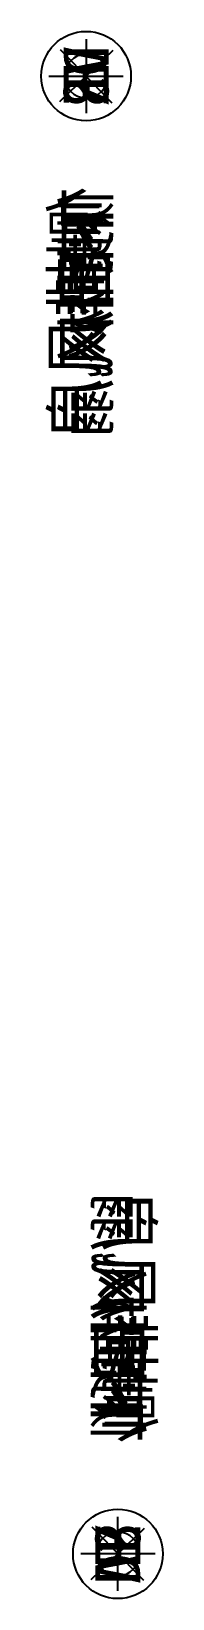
# Model space of a CAD drawing. Extents: x 961032 to 1315425, y -297887 to 59919.
# Drawn here: x 965480 to 965610, y 58238 to 59919 of the extents above.
import ezdxf
from ezdxf.enums import TextEntityAlignment as Align

# ---------------------------------------------------------------- set-up
doc = ezdxf.new("R2010")
doc.units = 0
doc.layers.add('RC-GRILL', color=1, linetype='Continuous')
doc.layers.add('RC-SPRINKLER', color=4, linetype='Continuous')
doc.styles.add('宋体', font='')
doc.styles.get('宋体').set_extended_font_data('SimSun')

# ---------------------------------------------------------------- blocks, each defined once
blk = doc.blocks.new('喷淋')
at = {"layer": 'RC-SPRINKLER'}
for p, q in [((-1036.115, 74.163), (-1033.822, 71.949)), ((-1036.076, 71.91), (-1033.862, 74.203)), ((-1034.969, 74.65), (-1034.969, 71.463)), ((-1036.562, 73.056), (-1033.375, 73.056))]:
    blk.add_line(p, q, dxfattribs=at)
blk.add_circle((-1034.969, 73.056), 0.938, dxfattribs=at)

msp = doc.modelspace()

# ---------------------------------------------------------------- linework, layer by layer
at = {"layer": 'RC-GRILL', "linetype": 'ByBlock'}
for centre in [(965528.277, 59870.82), (965528.277, 59870.82), (965528.277, 59870.82), (965528.277, 59870.82), (965528.277, 59870.82), (965528.277, 59870.82), (965562.282, 58286.018), (965562.282, 58286.018), (965562.282, 58286.018), (965562.282, 58286.018), (965562.282, 58286.018), (965562.282, 58286.018)]:
    msp.add_circle(centre, 48.013, dxfattribs=at)

# ---------------------------------------------------------------- block references
at = {"layer": 'RC-GRILL', "extrusion": (0, 0, -1), "xscale": 24.96668301309716, "yscale": 24.96668301309716, "zscale": -24.96668301309716}
for p, rotation in [((-967352.249, 34031.084), 270), ((-963738.31, 84125.755), 90)]:
    msp.add_blockref('喷淋', p, dxfattribs=dict(at, rotation=rotation))

# ---------------------------------------------------------------- texts
at = {"layer": 'RC-GRILL', "style": '宋体', "text_generation_flag": 4}
for s, height, rotation, p in [('VS', 48.0129, 270, (965528.277, 59870.82)), ('DS', 48.0129, 270, (965528.277, 59870.82)), ('VR', 48.0129, 270, (965528.277, 59870.82)), ('VE', 48.0129, 270, (965528.277, 59870.82)), ('DR', 48.0129, 270, (965528.277, 59870.82)), ('E', 48.013, 270, (965528.277, 59870.82)), ('侧排风扇', 48.0129, 270, (965515.962, 59612.503)), ('下排风扇', 48.0129, 270, (965528.277, 59612.503)), ('侧回风', 48.0129, 270, (965528.277, 59653.837)), ('侧出风', 48.0129, 270, (965528.277, 59653.837)), ('下出风', 48.0129, 270, (965528.277, 59653.837)), ('下回风', 48.0129, 270, (965528.277, 59653.837)), ('喷啉', 48.0129, 270, (965528.277, 59657.544)), ('下排风扇', 48.0129, 90, (965562.282, 58544.336)), ('侧排风扇', 48.0129, 90, (965574.597, 58544.336)), ('侧回风', 48.0129, 90, (965562.282, 58503.002)), ('侧出风', 48.0129, 90, (965562.282, 58503.002)), ('下回风', 48.0129, 90, (965562.282, 58503.002)), ('下出风', 48.0129, 90, (965562.282, 58503.002)), ('喷啉', 48.0129, 90, (965562.282, 58499.294)), ('DS', 48.0129, 90, (965562.282, 58286.018)), ('VS', 48.0129, 90, (965562.282, 58286.018)), ('DR', 48.0129, 90, (965562.282, 58286.018)), ('VR', 48.0129, 90, (965562.282, 58286.018)), ('VE', 48.0129, 90, (965562.282, 58286.018)), ('E', 48.013, 90, (965562.282, 58286.018))]:
    msp.add_text(s, height=height, rotation=rotation, dxfattribs=at).set_placement(p, align=Align.MIDDLE_CENTER)

doc.saveas('drawing.dxf')
